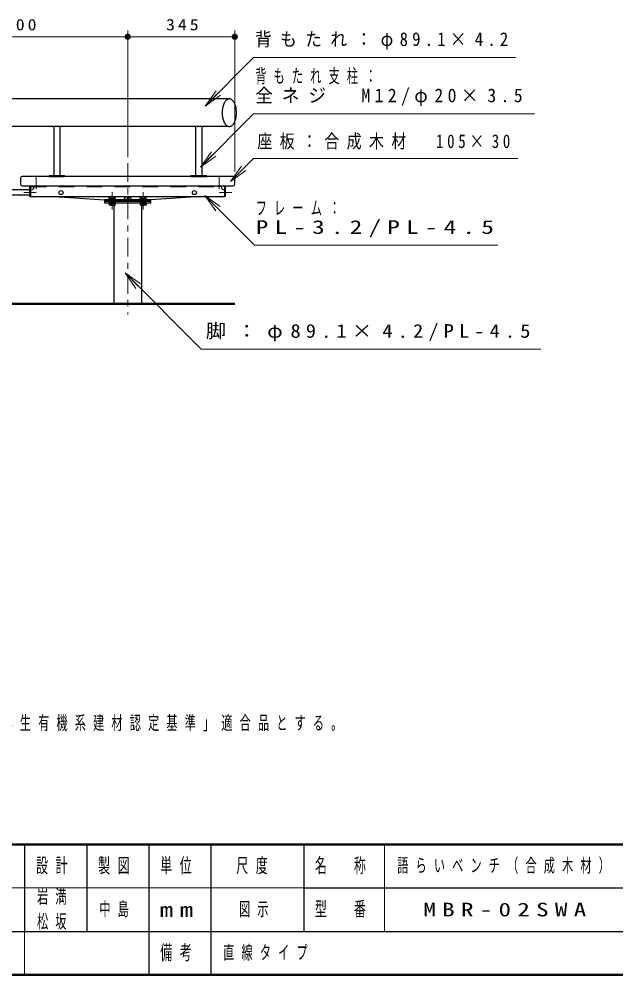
# Model space of a CAD drawing. Units: millimetres on the paper, scale 1:20. Extents: x -365 to 0, y 0 to 257.
# Drawn here: x -228.4 to -132.2, y 0 to 153.9 of the extents above; entities that cross this region are included whole.
import ezdxf

# ---------------------------------------------------------------- set-up
doc = ezdxf.new("R2010")
doc.units = ezdxf.units.MM
doc.linetypes.add('USER1', pattern=[4.5, 2.5, -2])
doc.linetypes.add('USER2', pattern=[6, 3, -1, 1, -1])
doc.layers.add('1_20', color=7, linetype='Continuous', lineweight=25)
doc.layers.add('LY_3', color=7, linetype='Continuous', lineweight=13)
doc.layers.add('CLASS1', color=7, linetype='Continuous')
doc.layers.add('LY_4', color=7, linetype='Continuous')
doc.styles.add('ＭＳ ゴシック', font='')
doc.styles.get('ＭＳ ゴシック').set_extended_font_data('MS Gothic')

# ---------------------------------------------------------------- blocks, each defined once
blk = doc.blocks.new('filled_dot')
at = {"color": 0, "linetype": 'Continuous', "lineweight": -2, "const_width": 1.25}
blk.add_lwpolyline([(-0.625, 0, 1), (0.625, 0, 1)], format="xyb", close=True, dxfattribs=at)

msp = doc.modelspace()

# ---------------------------------------------------------------- linework, layer by layer
at = {"layer": '1_20', "lineweight": 13}
for p, q in [((-245.889, 151.072), (-210.889, 151.072)), ((-210.889, 131.692), (-210.889, 152.072)), ((-210.889, 151.072), (-193.639, 151.072)), ((-193.639, 129.322), (-193.639, 152.072)), ((-198.4, 139.888), (-196.645, 142.372)), ((-198.4, 139.888), (-196.289, 142.02)), ((-195.934, 141.668), (-198.4, 139.888)), ((-199.152, 130.068), (-197.4, 132.554)), ((-199.152, 130.068), (-197.044, 132.202)), ((-196.688, 131.851), (-199.152, 130.068)), ((-194.309, 127.781), (-192.541, 130.256)), ((-194.309, 127.781), (-192.188, 129.903)), ((-191.834, 129.549), (-194.309, 127.781)), ((-198.442, 125.492), (-196.32, 123.371)), ((-198.442, 125.492), (-195.967, 123.725)), ((-196.674, 123.018), (-198.442, 125.492)), ((-211.324, 113.033), (-209.203, 110.912)), ((-211.324, 113.033), (-208.85, 111.266)), ((-209.557, 110.558), (-211.324, 113.033))]:
    msp.add_line(p, q, dxfattribs=at)
at = {"layer": '1_20'}
for p, q in [((-194.522, 141.072), (-262.232, 141.072)), ((-194.522, 136.617), (-262.232, 136.617)), ((-222.816, 136.572), (-222.716, 136.672)), ((-222.816, 136.572), (-222.816, 128.732)), ((-222.716, 136.672), (-221.916, 136.672)), ((-221.816, 136.572), (-221.916, 136.672)), ((-221.816, 136.572), (-221.816, 128.732)), ((-199.961, 136.572), (-199.861, 136.672)), ((-199.961, 136.572), (-199.961, 128.732)), ((-199.861, 136.672), (-199.061, 136.672)), ((-198.961, 136.572), (-199.061, 136.672)), ((-198.961, 136.572), (-198.961, 128.732)), ((-223.566, 128.682), (-223.516, 128.732)), ((-223.566, 128.682), (-223.566, 128.572)), ((-223.566, 128.572), (-221.066, 128.572)), ((-223.516, 128.732), (-221.116, 128.732)), ((-221.116, 128.732), (-221.066, 128.682)), ((-221.066, 128.682), (-221.066, 128.572)), ((-200.711, 128.682), (-200.661, 128.732)), ((-200.711, 128.682), (-200.711, 128.572)), ((-200.711, 128.572), (-198.211, 128.572)), ((-200.661, 128.732), (-198.261, 128.732)), ((-198.261, 128.732), (-198.211, 128.682)), ((-198.211, 128.682), (-198.211, 128.572)), ((-226.639, 126.404), (-230.139, 126.404)), ((-226.639, 125.322), (-226.639, 126.912)), ((-195.976, 126.912), (-195.976, 127.072)), ((-195.139, 125.322), (-195.139, 126.912)), ((-226.639, 125.539), (-230.139, 125.539)), ((-226.639, 125.322), (-226.479, 125.322)), ((-226.479, 125.322), (-195.299, 125.322)), ((-222.659, 125.322), (-214.639, 124.797)), ((-213.914, 124.872), (-213.914, 124.797)), ((-212.864, 124.872), (-213.914, 124.872)), ((-212.864, 124.797), (-213.914, 124.797)), ((-213.879, 124.997), (-213.879, 125.322)), ((-212.898, 124.997), (-213.879, 124.997)), ((-213.849, 124.997), (-212.929, 124.997)), ((-213.849, 124.997), (-213.849, 124.872)), ((-213.849, 124.872), (-212.929, 124.872)), ((-213.714, 124.797), (-213.714, 124.572)), ((-213.634, 124.997), (-213.634, 125.322)), ((-213.389, 124.997), (-213.422, 124.872)), ((-213.355, 124.997), (-213.389, 124.872)), ((-213.143, 124.997), (-213.143, 125.322)), ((-213.064, 124.797), (-213.064, 124.572)), ((-212.929, 124.997), (-212.929, 124.872)), ((-212.898, 124.997), (-212.898, 125.322)), ((-212.864, 124.797), (-212.864, 124.872)), ((-211.001, 125.322), (-211.001, 124.797)), ((-210.776, 125.322), (-210.776, 124.797)), ((-208.914, 124.872), (-208.914, 124.797)), ((-207.864, 124.872), (-208.914, 124.872)), ((-207.864, 124.797), (-208.914, 124.797)), ((-208.879, 124.997), (-208.879, 125.322)), ((-207.898, 124.997), (-208.879, 124.997)), ((-208.849, 124.997), (-207.929, 124.997)), ((-208.849, 124.997), (-208.849, 124.872)), ((-208.849, 124.872), (-207.929, 124.872)), ((-208.714, 124.797), (-208.714, 124.572)), ((-208.634, 124.997), (-208.634, 125.322)), ((-208.389, 124.997), (-208.422, 124.872)), ((-208.355, 124.997), (-208.389, 124.872)), ((-208.143, 124.997), (-208.143, 125.322)), ((-208.064, 124.797), (-208.064, 124.572)), ((-207.929, 124.997), (-207.929, 124.872)), ((-207.898, 124.997), (-207.898, 125.322)), ((-207.864, 124.797), (-207.864, 124.872)), ((-199.118, 125.322), (-207.139, 124.797)), ((-195.139, 125.322), (-195.299, 125.322)), ((-212.864, 124.347), (-213.914, 124.347)), ((-213.914, 124.347), (-213.914, 124.272)), ((-213.914, 124.347), (-212.864, 124.347)), ((-213.914, 124.272), (-212.864, 124.272)), ((-213.879, 124.272), (-213.879, 123.997)), ((-213.879, 123.997), (-213.801, 123.952)), ((-212.976, 123.952), (-213.801, 123.952)), ((-213.714, 124.572), (-213.714, 124.347)), ((-213.634, 124.272), (-213.634, 123.997)), ((-213.143, 124.272), (-213.143, 123.997)), ((-213.116, 124.347), (-213.116, 108.072)), ((-213.064, 124.572), (-213.064, 124.347)), ((-212.898, 123.997), (-212.976, 123.952)), ((-212.898, 124.272), (-212.898, 123.997)), ((-212.864, 124.272), (-212.864, 124.347)), ((-207.864, 124.347), (-208.914, 124.347)), ((-208.914, 124.347), (-208.914, 124.272)), ((-208.914, 124.347), (-207.864, 124.347)), ((-208.914, 124.272), (-207.864, 124.272)), ((-208.879, 124.272), (-208.879, 123.997)), ((-208.879, 123.997), (-208.801, 123.952)), ((-207.976, 123.952), (-208.801, 123.952)), ((-208.714, 124.572), (-208.714, 124.347)), ((-208.661, 124.347), (-208.661, 108.072)), ((-208.634, 124.272), (-208.634, 123.997)), ((-208.143, 124.272), (-208.143, 123.997)), ((-208.064, 124.572), (-208.064, 124.347)), ((-207.898, 123.997), (-207.976, 123.952)), ((-207.898, 124.272), (-207.898, 123.997)), ((-207.864, 124.272), (-207.864, 124.347))]:
    msp.add_line(p, q, dxfattribs=at)
at = {"layer": '1_20', "linetype": 'USER2', "lineweight": 13}
for p, q in [((-210.889, 130.692), (-210.889, 106.329)), ((-225.639, 128.572), (-225.639, 126.54)), ((-196.139, 128.572), (-196.139, 126.54)), ((-227.647, 125.972), (-225.639, 125.972)), ((-213.389, 126.048), (-213.389, 123.26)), ((-208.389, 126.048), (-208.389, 123.26)), ((-194.13, 125.972), (-196.139, 125.972))]:
    msp.add_line(p, q, dxfattribs=at)
at = {"layer": '1_20', "color": 40}
for p, q in [((-228.139, 128.322), (-228.139, 127.322)), ((-193.889, 128.572), (-227.889, 128.572)), ((-193.639, 127.322), (-193.639, 128.322)), ((-227.889, 127.072), (-193.889, 127.072))]:
    msp.add_line(p, q, dxfattribs=at)
at = {"layer": '1_20', "linetype": 'USER1', "lineweight": 13}
for p, q in [((-226.479, 126.297), (-226.639, 126.297)), ((-224.639, 127.072), (-226.479, 127.072)), ((-226.479, 126.912), (-195.299, 126.912)), ((-226.479, 125.322), (-226.479, 126.912)), ((-225.801, 126.912), (-225.801, 127.072)), ((-225.476, 126.912), (-225.476, 127.072)), ((-224.639, 126.912), (-224.639, 127.072)), ((-197.139, 127.072), (-195.299, 127.072)), ((-197.139, 126.912), (-197.139, 127.072)), ((-196.301, 126.912), (-196.301, 127.072)), ((-195.299, 125.322), (-195.299, 126.912)), ((-195.299, 126.297), (-195.139, 126.297)), ((-226.479, 125.647), (-226.639, 125.647)), ((-195.299, 125.647), (-195.139, 125.647))]:
    msp.add_line(p, q, dxfattribs=at)
at = {"layer": '1_20', "lineweight": 50}
msp.add_line((-193.639, 108.072), (-313.661, 108.072), dxfattribs=at)
at = {"layer": '1_20', "lineweight": 13}
for points in [[(-198.4, 139.888), (-190.624, 147.742), (-148.385, 147.742)], [(-199.152, 130.068), (-190.645, 138.683), (-145.327, 138.683)], [(-194.309, 127.781), (-190.618, 131.472), (-148.001, 131.472)], [(-198.442, 125.492), (-190.456, 117.506), (-151.26, 117.506)], [(-211.324, 113.033), (-199.039, 100.748), (-144.31, 100.748)]]:
    msp.add_lwpolyline(points, dxfattribs=at)
at = {"layer": '1_20'}
for points in [[(-194.522, 141.072), (-194.622, 141.063), (-194.722, 141.038), (-194.82, 140.996), (-194.916, 140.937), (-195.009, 140.863), (-195.098, 140.773), (-195.183, 140.669), (-195.263, 140.551), (-195.337, 140.419), (-195.405, 140.276), (-195.466, 140.122), (-195.52, 139.958), (-195.567, 139.786), (-195.605, 139.606), (-195.635, 139.421), (-195.657, 139.231), (-195.67, 139.038), (-195.675, 138.844), (-195.67, 138.65), (-195.657, 138.457), (-195.635, 138.268), (-195.605, 138.082), (-195.567, 137.903), (-195.52, 137.73), (-195.466, 137.567), (-195.405, 137.412), (-195.337, 137.269), (-195.263, 137.138), (-195.183, 137.02), (-195.098, 136.915), (-195.009, 136.825), (-194.916, 136.751), (-194.82, 136.693), (-194.722, 136.651), (-194.622, 136.625), (-194.522, 136.617), (-194.421, 136.625), (-194.322, 136.651), (-194.223, 136.693), (-194.127, 136.751), (-194.034, 136.825), (-193.945, 136.915), (-193.86, 137.02), (-193.781, 137.138), (-193.706, 137.269), (-193.639, 137.412), (-193.577, 137.567), (-193.523, 137.73), (-193.477, 137.903), (-193.438, 138.082), (-193.408, 138.268), (-193.386, 138.457), (-193.373, 138.65), (-193.369, 138.844), (-193.373, 139.038), (-193.386, 139.231), (-193.408, 139.421), (-193.438, 139.606), (-193.477, 139.786), (-193.523, 139.958), (-193.577, 140.122), (-193.639, 140.276), (-193.706, 140.419), (-193.781, 140.551), (-193.86, 140.669), (-193.945, 140.773), (-194.034, 140.863), (-194.127, 140.937), (-194.223, 140.996), (-194.322, 141.038), (-194.421, 141.063)], [(-207.139, 124.572), (-207.139, 124.797), (-214.639, 124.797), (-214.639, 124.572)], [(-207.139, 124.347), (-207.139, 124.572), (-214.639, 124.572), (-214.639, 124.347)]]:
    msp.add_lwpolyline(points, close=True, dxfattribs=at)
for centre in [(-221.639, 125.972), (-200.139, 125.972)]:
    msp.add_circle(centre, 0.325, dxfattribs=at)
at = {"layer": '1_20', "color": 40}
for centre, start, end in [((-227.889, 128.322), 90, 180), ((-193.889, 128.322), 0, 90), ((-227.889, 127.322), 180, 270), ((-193.889, 127.322), 270, 0)]:
    msp.add_arc(centre, 0.25, start, end, dxfattribs=at)
at = {"layer": '1_20'}
for centre, radius, start, end in [((-226.479, 126.912), 0.16, 90, 180), ((-195.299, 126.912), 0.16, 0, 90), ((-211.001, 124.797), 0.5, 90, 180), ((-210.776, 124.797), 0.5, 0, 90), ((-213.757, 124.209), 0.245, 240.00001, 299.99999), ((-213.389, 124.641), 0.689, 249.136, 290.864), ((-213.021, 124.209), 0.245, 240.00001, 299.99999), ((-208.757, 124.209), 0.245, 240.00001, 299.99999), ((-208.389, 124.641), 0.689, 249.136, 290.864), ((-208.021, 124.209), 0.245, 240.00001, 299.99999)]:
    msp.add_arc(centre, radius, start, end, dxfattribs=at)
at = {"layer": '1_20', "linetype": 'USER1', "lineweight": 13}
for centre, start, end in [((-226.479, 126.912), 270, 0), ((-195.299, 126.912), 180, 270)]:
    msp.add_arc(centre, 0.5, start, end, dxfattribs=at)
at = {"layer": 'LY_3', "lineweight": 50}
for p, q in [((-365, 21), (0, 21)), ((-365, 0), (0, 0))]:
    msp.add_line(p, q, dxfattribs=at)
at = {"layer": 'LY_3', "color": 211, "lineweight": 25}
for p, q in [((-227.5, 21), (-227.5, 7)), ((-217.5, 21), (-217.5, 7)), ((-207.5, 21), (-207.5, 0)), ((-197.5, 21), (-197.5, 7)), ((-182.5, 21), (-182.5, 7)), ((-182.5, 14), (-70, 14)), ((-237.5, 7), (0, 7))]:
    msp.add_line(p, q, dxfattribs=at)
at = {"layer": 'LY_3'}
for p, q in [((-169.5, 21), (-169.5, 7)), ((-237.5, 14), (-182.5, 14)), ((-227.5, 7), (-227.5, 0))]:
    msp.add_line(p, q, dxfattribs=at)
at = {"layer": 'LY_3', "lineweight": 25}
msp.add_line((-197.5, 7), (-197.5, 0), dxfattribs=at)

# ---------------------------------------------------------------- block references
at = {"layer": '1_20', "lineweight": 13, "xscale": 0.4, "yscale": 0.4, "rotation": 180}
for p in [(-210.889, 151.072), (-193.639, 151.072)]:
    msp.add_blockref('filled_dot', p, dxfattribs=at)
at = {"layer": '1_20', "lineweight": 13, "xscale": 0.4, "yscale": 0.4}
msp.add_blockref('filled_dot', (-210.889, 151.072), dxfattribs=at)

# ---------------------------------------------------------------- texts
at = {"layer": '1_20', "style": 'ＭＳ ゴシック'}
for s, insert, char_height, attachment_point in [('\\T1.33;\\W1.15;700', (-227.972, 152.072), 1.833, 8), ('\\T1.33;\\W1.15;345', (-201.847, 152.072), 1.833, 8), ('\\T1.5;\\W0.9;背もたれ：φ89.1×4.2', (-190.385, 150.392), 2.199, 4), ('\\T1.64;\\W0.6;背もたれ支柱：', (-190.327, 144.633), 2.199, 4), ('\\T1.5;\\W0.95;全ネジ\u3000M12/φ20×3.5', (-190.327, 141.333), 2.199, 4), ('\\T1.5;\\W0.8;座板：合成木材\u3000105×30', (-190.001, 134.122), 2.199, 4), ('\\T1.64;\\W0.6;フレーム：', (-190.26, 123.456), 2.199, 4), ('\\T1.5;\\W1.35;PL-3.2/PL-4.5', (-190.26, 120.156), 2.199, 4), ('\\T1.5;\\W1.1;脚：φ89.1×4.2/PL-4.5', (-198.31, 103.398), 2.199, 4)]:
    msp.add_mtext(s, dxfattribs=dict(at, insert=insert, char_height=char_height, attachment_point=attachment_point))
at = {"layer": 'CLASS1', "insert": (-361.087, 39.204), "char_height": 2.199, "attachment_point": 7, "style": 'ＭＳ ゴシック'}
msp.add_mtext('\\T1.64;\\W0.6;合成木材は、木粉入り再生プラスチック（ポリプロピレン系、色：サンディーブラウン）とし、「再生有機系建材認定基準」適合品とする。', dxfattribs=at)
at = {"layer": 'LY_3', "color": 4, "char_height": 2.346, "attachment_point": 5, "style": 'ＭＳ ゴシック'}
for s, insert in [('\\T1.64;\\W0.6;設計', (-222.5, 17.5)), ('\\T1.64;\\W0.6;製図', (-212.5, 17.5)), ('\\T1.64;\\W0.6;単位', (-202.5, 17.5)), ('\\T1.64;\\W0.6;尺度', (-190.25, 17.5)), ('\\T1.64;\\W0.6;名\u3000称', (-176, 17.5)), ('\\T1.5;\\W1.35;mm', (-202.5, 10.5)), ('\\T1.64;\\W0.6;型\u3000番', (-176, 10.5)), ('\\T1.64;\\W0.6;備考', (-202.5, 3.5))]:
    msp.add_mtext(s, dxfattribs=dict(at, insert=insert))
at = {"layer": 'LY_4', "char_height": 2.199, "style": 'ＭＳ ゴシック'}
for s, insert, attachment_point in [('\\T1.64;\\W0.6;語らいベンチ（合成木材）', (-149.75, 17.5), 5), ('\\T1.64;\\W0.6;岩満', (-225.5, 12.5), 4), ('\\T1.64;\\W0.6;中島', (-212.5, 10.5), 5), ('\\T1.64;\\W0.6;図示', (-190, 10.5), 5), ('\\T1.5;\\W1.35;MBR-02SWA', (-163.25, 10.5), 4), ('\\T1.64;\\W0.6;松坂', (-225.5, 8.5), 4), ('\\T1.64;\\W0.6;直線タイプ', (-195.5, 3.5), 4)]:
    msp.add_mtext(s, dxfattribs=dict(at, insert=insert, attachment_point=attachment_point))

doc.saveas('drawing.dxf')
